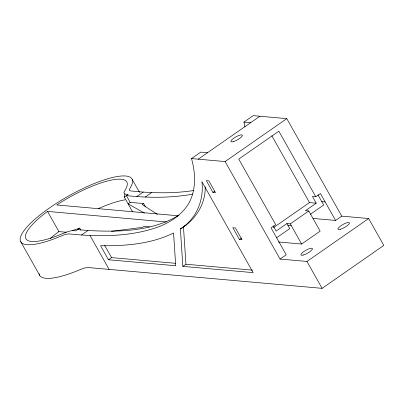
<?xml version="1.0" encoding="UTF-8"?>
<svg xmlns="http://www.w3.org/2000/svg" width="404" height="404" viewBox="0 0 404 404"><rect width="100%" height="100%" fill="white"/><g stroke="black" fill="none" stroke-linecap="round" stroke-linejoin="round"><path stroke-width="0.61" d="M132.643 211.903L124.306 197.107L124.856 194.087L124.038 193.021A16.362 4.181 -29.4 0 1 124.048 192.183L126.326 187.83A57.868 14.781 -29.4 0 0 59.954 202.914L56.777 204.974L178.654 215.817M180.371 228.876C196.258 219.205 204.252 199.803 201.879 181.623L253.162 272.634L182.861 266.382L180.371 228.876C195.203 220.337 205.616 204.262 205.232 186.885M166.266 221.978L47.52 211.413L44.733 213.504A57.868 14.781 -29.4 0 0 57.605 235.638L66.943 231.911A16.362 4.181 -29.4 0 1 69.069 231.265L72.417 230.568L79.694 228.144L80.861 230.214M66.367 232.249L58.888 231.583L56.095 233.679A57.868 14.781 -29.4 0 0 50.242 238.491M79.694 228.144L75.78 230.871L72.417 230.568M124.306 197.107L128.22 194.385L124.856 194.087M193.784 190.521C176.977 193.102 159.873 193.243 142.935 192.062L130.739 190.966L129.29 190.168A10.413 2.661 -29.4 0 1 129.3 189.633L131.502 185.497A63.862 16.311 -29.4 0 0 111.13 177.841A63.862 16.311 -29.4 0 0 52.793 205.681L46.248 210.237A63.862 16.311 -29.4 0 0 20.402 240.966A63.862 16.311 -29.4 0 0 55.661 238.259L64.499 234.714A10.413 2.661 -29.4 0 1 65.852 234.3L69.013 233.911L81.527 234.997L87.976 230.507C118.71 232.169 151.909 231.583 178.972 215.196M145.491 206.868L143.637 203.576L130.189 202.379L126.396 195.652L136.774 196.561L143.223 192.072M81.527 234.997C107.408 236.704 134.062 235.689 158.676 226.806C170.761 222.094 182.133 214.554 188.88 203.212C196.364 189.532 195.607 173.18 191.501 158.575L200.753 152.136L207.469 152.732M244.96 126.821L243.94 122.089L253.197 115.65L286.81 118.64L341.744 216.14L368.645 218.534L383.8 245.425L322.104 288.35L88.415 267.559L84.795 267.923A10.413 2.661 -29.4 0 0 83.441 268.337L74.604 271.877A63.862 16.311 -29.4 0 1 39.143 273.72M130.189 202.379L128.093 203.833L144.369 213.105M198.213 159.171L259.908 116.246M145.248 197.041L151.697 192.551M143.637 203.576L142.238 204.545L157.368 214.347M191.501 158.575L225.114 161.565L286.81 118.64M108.479 259.762L175.73 265.746L173.558 233.012C151.025 244.092 125.316 246.066 100.566 245.718L108.479 259.762L111.565 257.616L175.669 263.322M212.953 192.415L215.478 192.642L208.848 180.876L206.323 180.649L212.953 192.415L214.499 191.344M183.037 227.189L186.123 225.043M182.861 266.382L185.946 264.236L252.48 270.155M239.476 239.481L241.996 239.708L235.365 227.942L232.845 227.715L239.476 239.481L241.531 238.052M278.497 241.981L301.642 244.036L320.15 231.159L308.787 210.989L305.424 210.691L316.221 203.177L312.433 196.455L315.792 196.753L320.423 193.536L335.578 220.433L341.744 216.14M273.508 227.619L309.494 202.581L316.221 203.177M308.787 210.989L290.279 223.867L286.916 223.569L276.119 231.078L273.205 225.907M276.392 237.911L289.759 228.608L286.916 223.569M310.322 214.302L323.69 205.005L317.948 194.814M225.114 161.565L280.048 259.06L286.219 254.767L271.064 227.871L275.69 224.654L238.754 159.095L278.856 131.194L315.792 196.753M280.048 259.06L306.949 261.454L368.645 218.534M192.743 194.142C174.301 197.465 155.434 197.894 136.774 196.561M111.504 231.31L142.642 227.351L144.031 226.386L149.566 226.876M243.94 122.089L250.657 122.685M321.796 201.641L325.159 201.939M313.055 218.428L335.578 220.433M287.86 225.245L291.223 225.548M77.603 229.603L87.976 230.507M271.852 135.774L309.494 202.581M290.279 223.867L301.642 244.036M306.949 261.454L322.104 288.35M132.179 179.351L139.511 192.365M104.565 245.193L111.565 257.616M90.001 235.476L109.12 269.402M47.52 211.413L58.888 231.583M20.75 241.743L39.698 275.366M183.456 226.73L185.946 264.236M98.207 208.676A57.868 14.781 -29.4 0 1 125.104 199.823M233.815 141.506A6.585 1.682 -29.4 0 0 242.425 135.36A6.585 1.682 -29.4 0 0 233.643 138.284A6.585 1.682 -29.4 0 0 233.815 141.506M303.656 254.939A6.585 1.682 -29.4 0 0 312.474 248.803A6.585 1.682 -29.4 0 0 303.904 251.5A6.585 1.682 -29.4 0 0 303.656 254.939M340.678 229.184A6.585 1.682 -29.4 0 0 349.49 223.048A6.585 1.682 -29.4 0 0 340.92 225.745A6.585 1.682 -29.4 0 0 340.678 229.184"/></g></svg>
